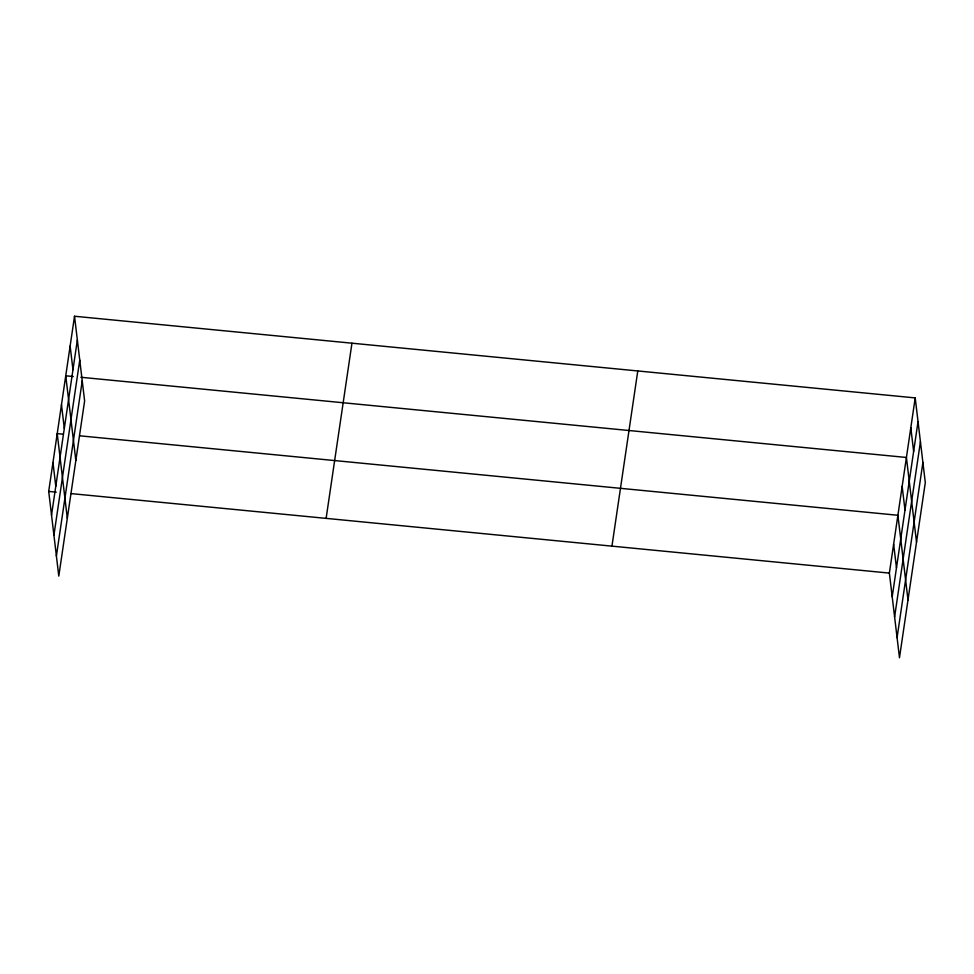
<?xml version="1.0" encoding="UTF-8"?>
<svg xmlns="http://www.w3.org/2000/svg" width="974" height="974" viewBox="0 0 974 974"><rect width="100%" height="100%" fill="white"/><g stroke="black" fill="none" stroke-linecap="round" stroke-linejoin="round"><path stroke-width="1.46" d="M74.523 316.246L84.628 400.911L58.793 576.097L48.7 491.42L74.523 316.246L915.207 397.903L925.3 482.58L899.477 657.754L889.372 573.089L915.207 397.903M51.525 515.149L77.36 339.963M53.923 535.262L79.758 360.076M56.395 555.984L82.23 380.797M326.12 518.375L351.955 343.189M611.952 546.134L637.775 370.96M892.208 596.806L918.032 421.632M894.607 616.919L920.43 441.746M897.078 637.641L922.902 462.467M73.281 376.536L65.745 375.806L75.838 460.483M80.83 377.267L906.417 457.463L916.522 542.141M63.249 434.197L57.223 433.613L67.316 518.29M79.844 435.816L897.894 515.27L907.999 599.947M48.7 491.42L56.236 492.15M71.321 493.623L889.372 573.089M910.812 427.683L913.636 451.412M902.155 486.367L904.992 510.096M893.633 544.174L896.47 567.903M70.14 346.026L72.965 369.743M61.484 404.709L64.308 428.438M52.961 462.516L55.786 486.245"/></g></svg>
